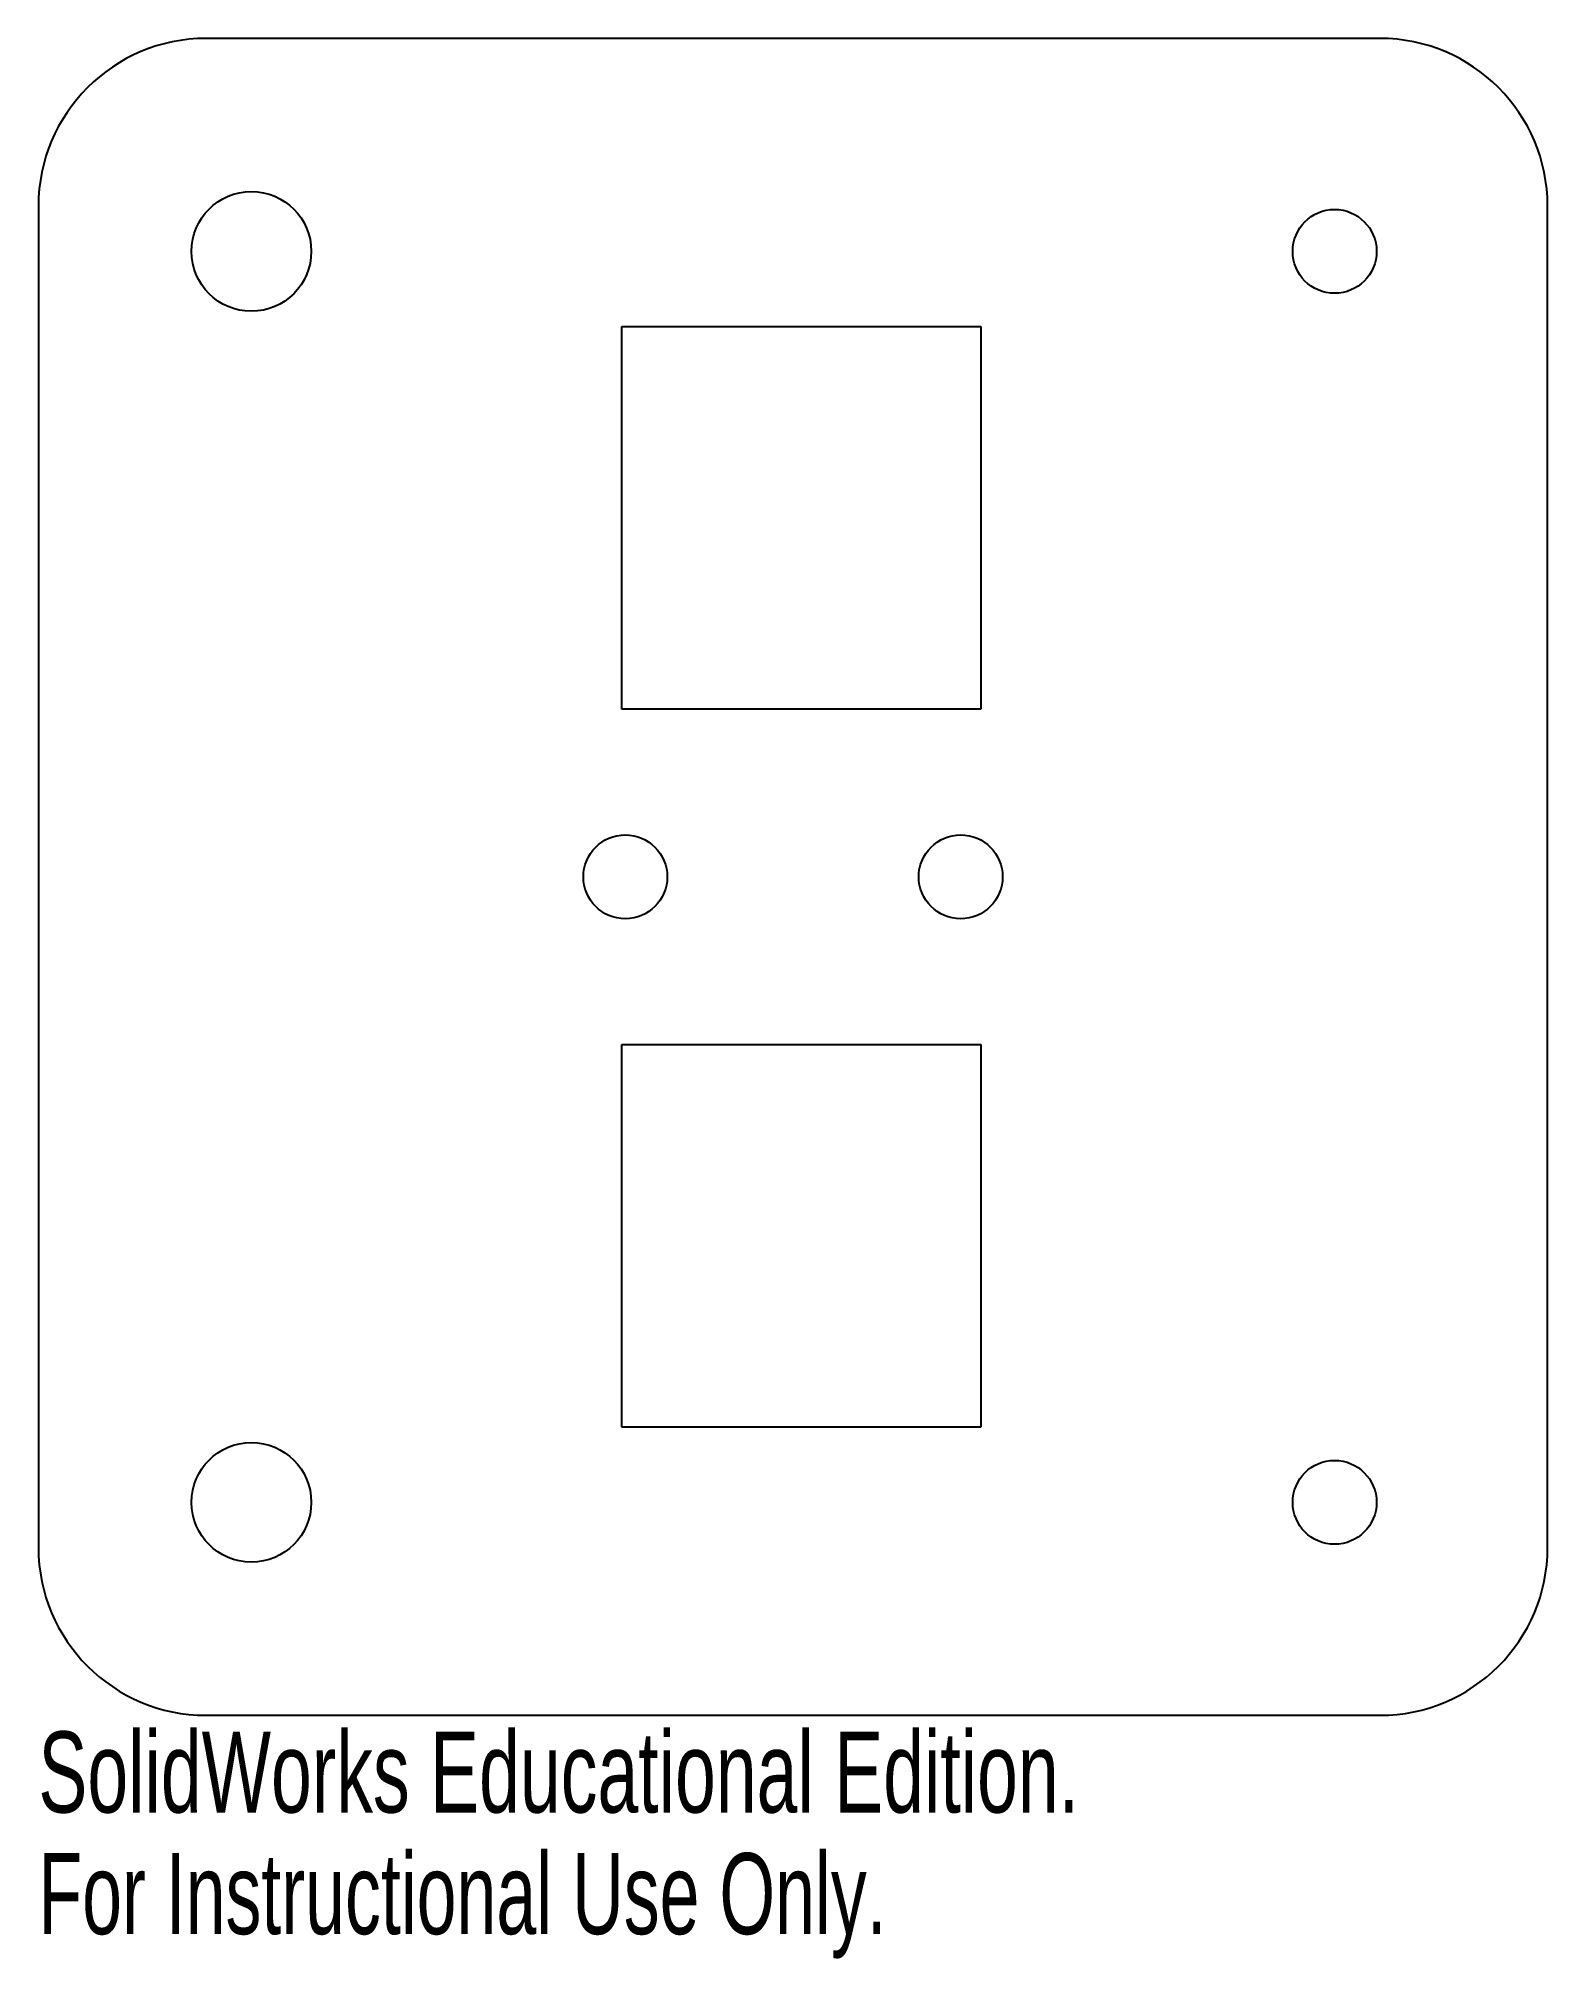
# Model space of a CAD drawing. Extents: x -4.5 to 4.5, y -7 to 4.5.
import ezdxf
from ezdxf.enums import TextEntityAlignment as Align

# ---------------------------------------------------------------- set-up
doc = ezdxf.new("R2010")
doc.units = 0
doc.layers.get('0').update_dxf_attribs({"linetype": 'CONTINUOUS'})

msp = doc.modelspace()

# ---------------------------------------------------------------- linework, layer by layer
at = {"color": 7, "linetype": 'CONTINUOUS'}
for p, q in [((3.5, 4.5), (-3.5, 4.5)), ((-4.5, 3.5), (-4.5, -4.5)), ((4.5, -4.5), (4.5, 3.5)), ((-1.02, 0.5), (-1.02, 2.781)), ((-1.02, 2.781), (1.12, 2.781)), ((1.12, 2.781), (1.12, 0.5)), ((1.12, 0.5), (-1.02, 0.5)), ((-1.02, -3.781), (-1.02, -1.5)), ((-1.02, -1.5), (1.12, -1.5)), ((1.12, -1.5), (1.12, -3.781)), ((1.12, -3.781), (-1.02, -3.781)), ((-3.5, -5.5), (3.5, -5.5))]:
    msp.add_line(p, q, dxfattribs=at)
for centre, radius in [((-3.23, 3.23), 0.357), ((3.23, 3.23), 0.25), ((-1, -0.5), 0.25), ((1, -0.5), 0.25), ((-3.23, -4.23), 0.357), ((3.23, -4.23), 0.25)]:
    msp.add_circle(centre, radius, dxfattribs=at)
for centre, start, end in [((-3.5, 3.5), 90, 180), ((3.5, 3.5), 0, 90), ((-3.5, -4.5), 180, 270), ((3.5, -4.5), 270, 0)]:
    msp.add_arc(centre, 1, start, end, dxfattribs=at)

# ---------------------------------------------------------------- texts
for s, width, p in [('SolidWorks Educational Edition.', 0.677419, (-4.5, -6.225)), ('For Instructional Use Only.', 0.661111, (-4.5, -6.95))]:
    msp.add_text(s, height=0.48336, dxfattribs=dict(at, width=width)).set_placement(p, align=Align.BOTTOM_LEFT)

doc.saveas('drawing.dxf')
